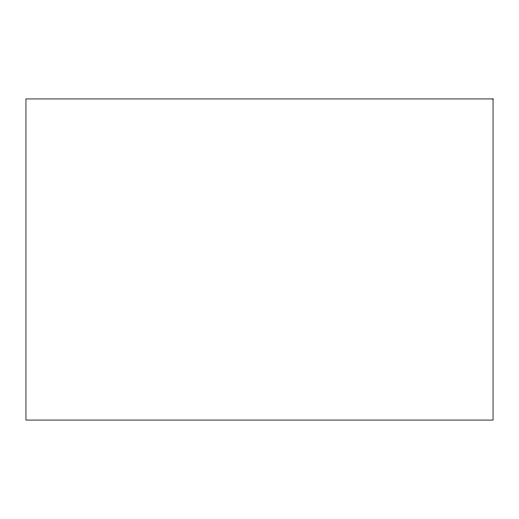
<?xml version="1.0" encoding="UTF-8"?>
<svg xmlns="http://www.w3.org/2000/svg" width="519" height="519" viewBox="0 0 519 519"><rect width="100%" height="100%" fill="white"/><g stroke="black" fill="none" stroke-linecap="round" stroke-linejoin="round"><path stroke-width="0.78" d="M493.05 98.934L25.95 98.934L25.95 420.066L493.05 420.066L493.05 98.934"/></g></svg>
